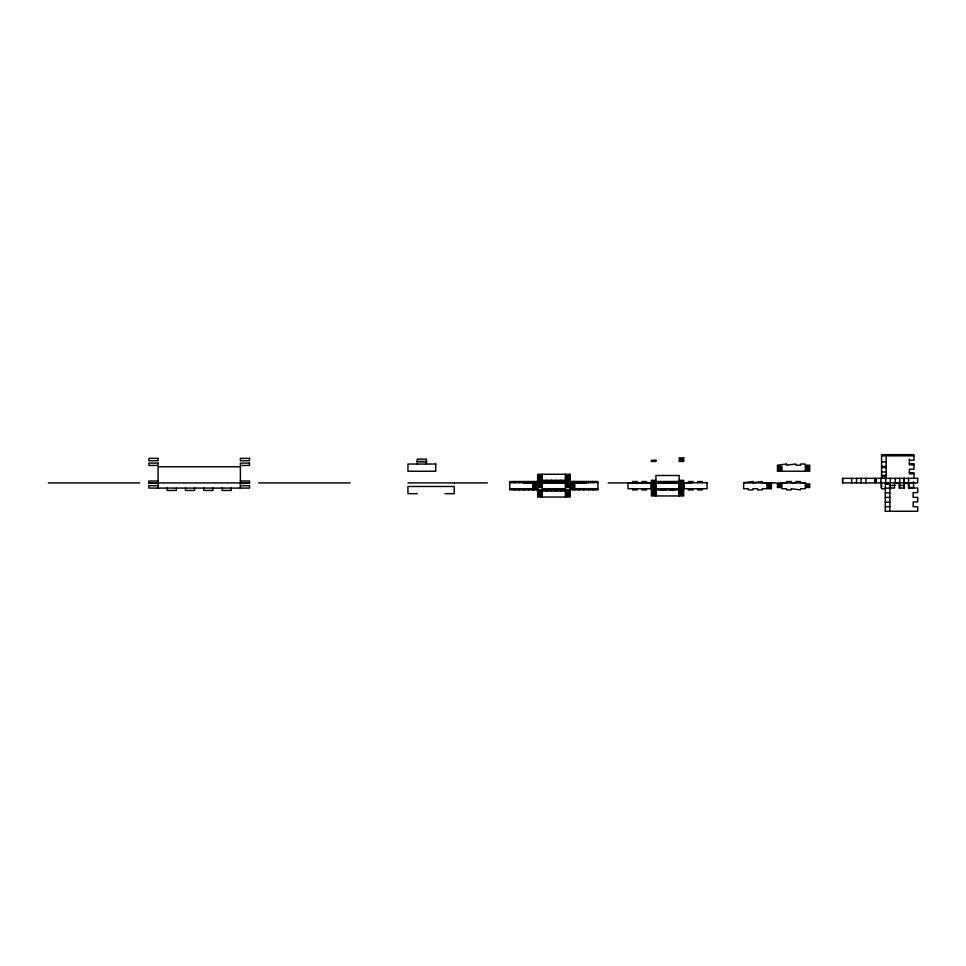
<?xml version="1.0" encoding="UTF-8"?>
<svg xmlns="http://www.w3.org/2000/svg" width="966" height="966" viewBox="0 0 966 966"><rect width="100%" height="100%" fill="white"/><g stroke="black" fill="none" stroke-linecap="round" stroke-linejoin="round"><path stroke-width="1.45" d="M881.572 455.855L913.957 455.831M909.38 460.239L913.957 460.239L913.957 454.648L881.572 454.648L881.572 478.291M417.191 461.531L426.525 461.531M417.276 461.627L426.429 461.627M881.572 461.869L886.148 461.869M909.38 463.656L913.957 463.656L913.957 469.259L909.38 469.259L909.38 473.847L913.957 473.847M913.957 464.839L909.38 464.839L909.38 459.055M881.572 466.373L886.148 466.373M881.572 467.556L886.148 467.556M881.572 471.976L886.148 471.976M909.38 472.664L913.957 472.664L913.957 478.267M881.572 475.381L886.148 475.381M537.651 475.465L542.228 475.465M565.46 475.465L570.037 475.465M881.572 476.564L886.148 476.564M537.651 476.697L542.228 476.697M565.46 476.697L570.037 476.697M537.651 477.88L542.228 477.88M565.46 477.88L570.037 477.88M537.651 479.112L542.228 479.112M565.46 479.112L570.037 479.112M537.47 480.295L570.218 480.295L570.218 481.479L509.758 481.527L509.758 489.907L537.651 489.955M655.926 480.319L651.35 480.319L651.35 481.503L683.723 481.503L683.723 480.319L679.158 480.319M158.062 480.983L148.909 480.983L148.909 483.35L158.062 483.35M240.377 480.983L249.53 480.983L249.53 483.35L240.377 483.35M570.037 481.43L574.601 481.43L574.601 489.907M574.516 481.479L597.93 481.479L597.93 489.859L537.47 489.859M570.037 482.662L597.93 482.662M509.758 482.71L537.651 482.71M48.3 482.915L139.768 482.915M148.909 482.915L249.53 482.915M258.671 482.915L350.139 482.915M407.954 482.915L454.237 482.915M454.6 482.915L487.347 482.915M523.608 482.915L586.64 482.915M608.085 482.915L691.463 482.915M744.001 482.915L776.567 482.915M777.847 482.915L805.837 482.915M913.582 483.097L909.018 483.097L909.018 488.724M542.228 483.869L533.075 483.894M565.46 483.869L574.601 483.845M651.253 483.894L655.926 483.918M679.158 483.918L683.819 483.894L683.723 485.101L679.158 485.101M542.228 485.053L533.075 485.125M565.46 485.053L574.601 485.077M651.253 485.125L655.926 485.101M890.447 485.487L895.023 485.487M899.781 485.487L904.345 485.487M158.062 485.717L148.909 485.717L148.909 488.084L249.53 488.084L249.53 485.717L240.377 485.717M542.228 486.284L533.075 486.309M565.46 486.284L574.601 486.26M651.253 486.309L655.926 486.333M679.158 486.333L683.819 486.309L683.723 487.516L679.158 487.516M565.822 486.659L570.399 486.659M542.228 487.468L533.075 487.54M565.46 487.468L574.601 487.492M651.253 487.54L655.926 487.516M909.018 487.516L913.582 487.516L913.582 481.913M889.275 488.035L894.564 488.035L894.564 483.459L899.129 483.459L899.129 488.035L903.886 488.035L903.886 483.459L908.463 483.459L908.463 488.035L917.7 488.035L917.7 492.612L913.124 492.612L913.124 497.357L917.7 497.357L917.7 501.934L913.124 501.934L913.124 506.691L917.7 506.691L917.7 511.268L885.315 511.268M885.315 488.12L889.891 488.12M570.037 488.675L597.93 488.675M509.758 488.724L537.651 488.724M885.001 488.724L881.572 488.724L881.572 483.121M660.587 489.907L665.163 489.907L665.163 488.724M669.921 489.907L669.921 488.724L669.824 489.931L674.485 489.907L674.582 488.748L674.485 489.907M537.47 491.042L570.218 491.042L570.218 489.859M655.926 491.114L651.35 491.114L651.35 489.931L683.723 489.931L683.723 491.114L679.158 491.114M537.651 492.225L542.228 492.225M565.46 492.225L570.037 492.225M655.926 492.346L651.35 492.346L651.35 493.529L655.926 493.529M679.158 492.346L683.723 492.346L683.723 493.529L679.158 493.529M885.315 492.793L889.891 492.793M537.651 493.457L542.228 493.457M565.46 493.457L570.037 493.457M417.276 493.674L407.954 493.674L407.954 486.478L454.237 486.478L454.237 493.674L444.903 493.674M537.651 494.64L542.228 494.64M565.46 494.64L570.037 494.64M655.926 494.761L651.35 494.761L651.35 495.944L683.723 495.944L683.723 494.761L679.158 494.761M537.651 495.872L542.228 495.872M565.46 495.872L570.037 495.872M885.315 497.357L889.891 497.357M885.315 502.115L889.891 502.115M885.315 506.691L889.891 506.691M908.559 478.339L908.559 482.915M904.345 478.339L904.345 482.915M904.345 484.304L904.345 488.434M903.802 478.339L903.802 482.915M899.781 478.339L899.781 482.915M899.781 484.304L899.781 488.434M895.204 478.339L895.204 482.915M890.35 478.339L890.35 482.915M890.447 488.724L890.447 484.304L885.786 484.304L885.786 483.097M889.891 511.352L889.891 483.555L885.315 483.555L885.315 511.352M886.148 455.855L886.148 478.291M885.786 478.339L885.786 482.915M881.209 481.913L881.209 487.516M880.932 478.339L880.932 482.915M875.075 478.339L875.075 482.915M865.934 478.339L865.934 482.915M861.08 478.339L861.08 482.915M856.516 478.339L856.516 482.915M851.662 478.339L851.662 482.915M842.702 478.339L842.702 482.915M702.391 482.71L702.391 481.527L697.814 481.527L697.814 482.71M702.391 488.724L702.391 489.907L697.814 489.907L697.814 488.724M693.057 482.71L693.057 481.527L688.48 481.527L688.48 482.71M693.057 488.724L693.057 489.907L688.48 489.907L688.48 488.724M683.819 482.71L683.819 488.724M679.158 495.944L679.158 475.489L655.926 475.489L655.926 495.944M665.248 481.503L665.163 482.71M660.49 481.503L660.587 482.71M660.587 488.724L660.49 489.931M651.253 482.71L651.253 488.724M646.592 482.71L646.592 481.527L642.016 481.527L642.016 482.71M646.592 488.724L646.592 489.907L642.016 489.907L642.016 488.724M637.258 482.71L637.258 481.527L632.694 481.527L632.694 482.71M637.258 488.724L637.258 489.907L632.694 489.907L632.694 488.724M593.172 481.479L593.172 482.662M593.172 488.675L593.172 489.859M588.596 481.479L588.596 482.662M588.596 488.675L588.596 489.859M583.85 481.479L583.85 482.662M583.85 488.675L583.85 489.859M579.274 481.479L579.274 482.662M579.274 488.675L579.274 489.859M565.46 474.282L565.46 481.527M565.46 489.81L565.46 497.055M560.884 480.295L560.884 481.479M560.884 489.859L560.884 491.042M560.799 481.479L560.799 482.662M560.799 488.675L560.799 489.859M556.223 482.662L556.126 480.295M556.223 488.675L556.126 491.042M551.562 480.295L551.465 482.662M551.562 491.042L551.465 488.675M546.804 480.295L546.889 482.662M546.889 488.675L546.804 491.042M542.228 474.282L542.228 481.527M542.228 489.81L542.228 497.055M533.075 481.479L533.075 489.955M528.414 481.527L528.414 482.71M528.414 488.724L528.414 489.907M523.838 481.527L523.838 482.71M523.838 488.724L523.838 489.907M519.08 481.527L519.08 482.71M519.08 488.724L519.08 489.907M514.516 481.527L514.516 482.71M514.516 488.724L514.516 489.907M426.429 464.042L426.525 459.116L417.191 459.116L417.276 464.042M240.377 488.084L240.377 466.771L158.062 466.771L158.062 488.084M231.236 488.084L231.236 490.45L222.083 490.45L222.083 488.084M212.943 488.084L212.943 490.45L203.79 490.45L203.79 488.084M194.649 488.084L194.649 490.45L185.496 490.45L185.496 488.084M176.355 488.084L176.355 490.45L167.203 490.45L167.203 488.084M683.723 457.884L679.158 457.884L679.158 459.067L683.723 459.067L683.723 457.884M158.062 458.355L148.909 458.355L148.909 460.722L158.062 460.722L158.062 458.355M249.53 458.355L240.377 458.355L240.377 460.722L249.53 460.722L249.53 458.355M655.926 460.299L651.35 460.299L651.35 461.482L655.926 461.482L655.926 460.299M683.723 460.299L679.158 460.299L679.158 461.482L683.723 461.482L683.723 460.299M158.062 463.1L148.909 463.1L148.909 465.467L158.062 465.467L158.062 463.1M249.53 463.1L240.377 463.1L240.377 465.467L249.53 465.467L249.53 463.1M435.763 464.042L407.954 464.042L407.954 471.239L435.763 471.239L435.763 464.042M786.541 464.018L777.388 465.201L777.388 466.385L781.965 466.385L781.965 467.616L777.388 467.616L777.388 468.8L781.965 468.8L781.965 470.031L777.388 470.031L777.388 471.215L809.774 471.215L809.774 470.031L805.197 470.031L805.197 468.8L809.774 468.8L809.774 467.616L805.197 467.616L805.197 466.385L809.774 466.385L809.774 465.201L805.197 465.201L805.197 464.018L800.621 464.018L800.621 465.201L795.863 465.201L795.863 464.018L786.541 465.201L786.541 464.018M570.037 474.282L537.651 474.282L537.651 497.055L570.037 497.055L570.037 474.282M875.256 478.339L842.521 478.339L842.521 482.915L875.256 482.915L875.256 478.339M917.7 478.339L876.355 478.339L876.355 482.915L917.7 482.915L917.7 478.339M752.876 481.527L743.639 482.71L743.639 488.724L748.3 488.724L748.3 489.907L752.876 489.907L752.876 488.724L757.634 488.724L757.634 489.907L762.21 489.907L762.21 488.724L771.448 488.724L771.448 487.54L766.871 487.54L766.871 486.309L771.448 486.309L771.448 485.125L766.871 485.125L766.871 483.894L771.448 483.894L771.448 482.71L762.21 482.71L762.21 481.527L752.876 482.71L752.876 481.527M791.202 481.527L786.626 481.527L786.626 482.71L781.965 482.71L781.965 483.918L777.388 483.918L777.388 485.101L781.965 485.101L781.965 486.333L777.388 486.333L777.388 487.516L781.965 487.516L781.965 488.724L786.626 488.724L786.626 489.907L791.202 489.907L791.202 488.724L800.536 489.907L800.536 488.724L805.197 488.724L805.197 487.516L809.774 487.516L809.774 486.333L805.197 486.333L805.197 485.101L809.774 485.101L809.774 483.918L805.197 483.918L805.197 482.71L800.536 482.71L800.536 481.527L795.96 481.527L795.96 482.71L791.202 482.71L791.202 481.527M565.46 482.662L542.228 482.662L542.228 488.675L565.46 488.675L565.46 482.662M707.052 482.71L628.021 482.71L628.021 488.724L707.052 488.724L707.052 482.71M674.582 482.686L674.582 481.503L674.485 482.71M669.921 482.71L669.921 481.527L669.824 482.686"/></g></svg>
